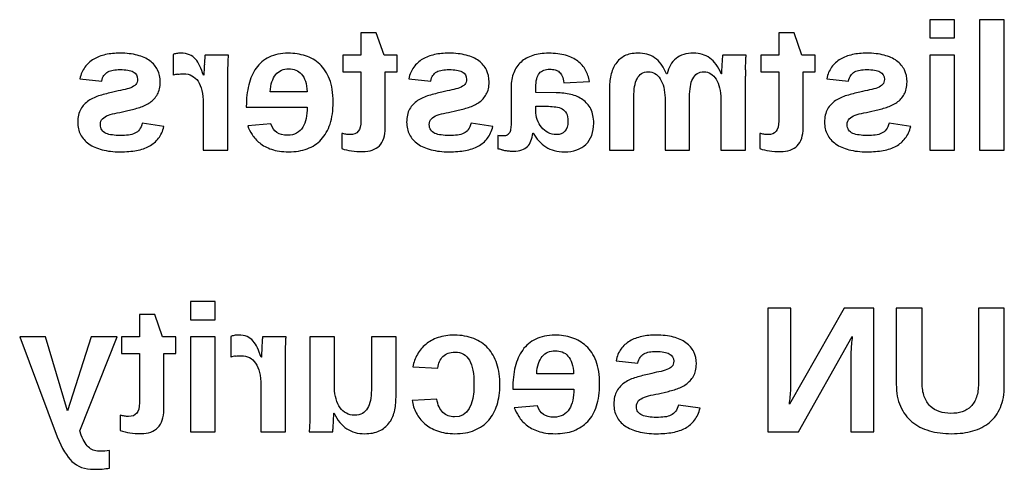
# Model space of a CAD drawing. Header units: millimetres. Extents: x 0 to 290, y 0 to 205.
# Drawn here: x 202.23 to 250, y 49.87 to 71.67 of the extents above; entities that cross this region are included whole.
import ezdxf

# ---------------------------------------------------------------- set-up
doc = ezdxf.new("R2010")
doc.units = ezdxf.units.MM
doc.layers.get('0').update_dxf_attribs({"linetype": 'CONTINUOUS', "true_color": 0x000000})

msp = doc.modelspace()

# ---------------------------------------------------------------- linework, layer by layer
for p, q in [((247.58, 71.667), (246.383, 71.667)), ((246.383, 71.667), (246.383, 70.785)), ((247.58, 70.785), (247.58, 71.667)), ((250, 71.667), (248.803, 71.667)), ((248.803, 71.667), (248.803, 65.347)), ((250, 65.347), (250, 71.667)), ((219.529, 71.036), (218.78, 71.036)), ((218.78, 71.036), (218.78, 69.955)), ((219.904, 69.955), (219.529, 71.036)), ((239.805, 71.036), (239.056, 71.036)), ((239.056, 71.036), (239.056, 69.955)), ((240.18, 69.955), (239.805, 71.036)), ((246.383, 70.785), (247.58, 70.785)), ((209.673, 69.981), (209.673, 68.979)), ((212.36, 69.955), (211.219, 69.955)), ((218.78, 69.955), (217.906, 69.955)), ((217.906, 69.955), (217.906, 69.146)), ((220.547, 69.955), (219.904, 69.955)), ((220.547, 69.146), (220.547, 69.955)), ((237.476, 69.955), (236.335, 69.955)), ((239.056, 69.955), (238.182, 69.955)), ((238.182, 69.955), (238.182, 69.146)), ((240.823, 69.955), (240.18, 69.955)), ((240.823, 69.146), (240.823, 69.955)), ((247.58, 69.955), (246.383, 69.955)), ((246.383, 69.955), (246.383, 65.347)), ((247.58, 65.347), (247.58, 69.955)), ((205.148, 68.8), (206.208, 68.69)), ((211.164, 68.971), (211.147, 68.971)), ((212.326, 65.347), (212.326, 68.873)), ((217.906, 69.146), (218.78, 69.146)), ((218.78, 69.146), (218.78, 66.752)), ((219.963, 66.428), (219.963, 69.146)), ((219.963, 69.146), (220.547, 69.146)), ((221.107, 68.8), (222.168, 68.69)), ((233.639, 69.039), (233.614, 69.039)), ((236.28, 69.039), (236.263, 69.039)), ((237.442, 65.347), (237.442, 68.924)), ((238.182, 69.146), (239.056, 69.146)), ((239.056, 69.146), (239.056, 66.752)), ((240.239, 66.428), (240.239, 69.146)), ((240.239, 69.146), (240.823, 69.146)), ((241.383, 68.8), (242.444, 68.69)), ((226.071, 68.387), (226.071, 66.709)), ((227.267, 68.141), (227.267, 68.375)), ((228.621, 68.613), (229.869, 68.672)), ((216.17, 68.171), (214.381, 68.171)), ((228.26, 68.124), (227.267, 68.141)), ((230.837, 68.273), (230.837, 65.347)), ((232.026, 65.347), (232.026, 67.932)), ((233.541, 67.872), (233.541, 65.347)), ((234.73, 65.347), (234.73, 67.932)), ((211.129, 67.609), (211.129, 65.347)), ((213.222, 67.455), (213.222, 67.421)), ((213.222, 67.421), (216.178, 67.421)), ((227.267, 67.481), (227.88, 67.472)), ((227.267, 67.246), (227.267, 67.481)), ((236.245, 67.817), (236.245, 65.347)), ((209.227, 66.497), (208.176, 66.654)), ((214.419, 66.612), (213.291, 66.514)), ((225.187, 66.497), (224.135, 66.654)), ((245.462, 66.497), (244.411, 66.654)), ((217.855, 66.156), (217.855, 65.415)), ((225.428, 66.054), (225.428, 65.406)), ((227.118, 66.169), (227.144, 66.169)), ((238.131, 66.156), (238.131, 65.415)), ((211.129, 65.347), (212.326, 65.347)), ((230.837, 65.347), (232.026, 65.347)), ((233.541, 65.347), (234.73, 65.347)), ((236.245, 65.347), (237.442, 65.347)), ((246.383, 65.347), (247.58, 65.347)), ((248.803, 65.347), (250, 65.347)), ((211.718, 58), (210.521, 58)), ((210.521, 58), (210.521, 57.118)), ((211.718, 57.118), (211.718, 58)), ((208.783, 57.37), (208.034, 57.37)), ((208.034, 57.37), (208.034, 56.288)), ((209.158, 56.288), (208.783, 57.37)), ((239.65, 57.68), (238.534, 57.68)), ((238.534, 57.68), (238.534, 51.68)), ((242.227, 57.68), (239.574, 53.022)), ((239.65, 54.193), (239.65, 57.68)), ((243.662, 57.68), (242.227, 57.68)), ((243.662, 51.68), (243.662, 57.68)), ((246.014, 57.68), (244.758, 57.68)), ((244.758, 57.68), (244.758, 53.993)), ((246.014, 54.07), (246.014, 57.68)), ((250, 57.68), (248.744, 57.68)), ((248.744, 57.68), (248.744, 54.027)), ((250, 53.929), (250, 57.68)), ((210.521, 57.118), (211.718, 57.118)), ((203.478, 56.288), (202.226, 56.288)), ((202.226, 56.288), (204.048, 51.437)), ((204.542, 52.706), (203.478, 56.288)), ((205.696, 56.288), (204.542, 52.706)), ((205.138, 51.727), (206.961, 56.288)), ((206.961, 56.288), (205.696, 56.288)), ((208.034, 56.288), (207.16, 56.288)), ((207.16, 56.288), (207.16, 55.479)), ((209.801, 56.288), (209.158, 56.288)), ((209.801, 55.479), (209.801, 56.288)), ((211.718, 56.288), (210.521, 56.288)), ((210.521, 56.288), (210.521, 51.68)), ((211.718, 51.68), (211.718, 56.288)), ((212.466, 56.314), (212.466, 55.312)), ((215.153, 56.288), (214.012, 56.288)), ((217.504, 56.288), (216.308, 56.288)), ((216.308, 56.288), (216.308, 52.71)), ((217.504, 53.818), (217.504, 56.288)), ((219.289, 56.288), (219.289, 53.703)), ((220.485, 56.288), (219.289, 56.288)), ((220.485, 53.362), (220.485, 56.288)), ((240.008, 51.68), (242.622, 56.301)), ((207.16, 55.479), (208.034, 55.479)), ((208.034, 55.479), (208.034, 53.086)), ((209.217, 52.762), (209.217, 55.479)), ((209.217, 55.479), (209.801, 55.479)), ((213.957, 55.304), (213.94, 55.304)), ((215.119, 51.68), (215.119, 55.206)), ((231.16, 55.134), (232.221, 55.023)), ((242.546, 55.219), (242.546, 51.68)), ((221.305, 54.836), (222.51, 54.776)), ((229.101, 54.504), (227.312, 54.504)), ((213.922, 53.942), (213.922, 51.68)), ((226.153, 53.789), (226.153, 53.754)), ((226.153, 53.754), (229.109, 53.754)), ((222.472, 53.268), (221.271, 53.213)), ((217.466, 52.596), (217.487, 52.596)), ((227.35, 52.946), (226.222, 52.847)), ((235.24, 52.83), (234.188, 52.987)), ((207.109, 52.49), (207.109, 51.749)), ((205.215, 51.523), (205.138, 51.727)), ((210.521, 51.68), (211.718, 51.68)), ((213.922, 51.68), (215.119, 51.68)), ((216.274, 51.68), (217.414, 51.68)), ((238.534, 51.68), (240.008, 51.68)), ((242.546, 51.68), (243.662, 51.68)), ((206.577, 49.926), (206.577, 50.778))]:
    msp.add_line(p, q)
for centre, radius, start, end in [((251.869, 67.146), 40.753, 176.2964, 176.6836), ((229.256, 68.45), 18.101, 176.6638, 177.6015), ((250.907, 68.612), 14.636, 176.3566, 177.4264), ((210.633, 64.641), 4.443, 99.4193, 102.4732), ((261.064, 68.92), 23.622, 179.2462, 179.9899), ((217.993, 34.433), 31.853, 76.1479, 76.5017), ((226.064, 67.16), 1.854, 256.1081, 261.4706), ((254.663, 53.479), 40.753, 176.2964, 176.6836), ((265.024, 53.853), 22.535, 173.7638, 174.7223), ((232.049, 54.783), 18.101, 176.6638, 177.6015), ((213.426, 50.974), 4.443, 99.4193, 102.4732), ((141.131, 55.81), 76.406, 357.21232, 357.41678)]:
    msp.add_arc(centre, radius, start, end)
for points in [[(205.816, 69.753), (205.646, 69.652), (205.503, 69.523), (205.388, 69.367)], [(206.396, 69.974), (206.18, 69.927), (205.986, 69.854), (205.816, 69.753)], [(207.094, 70.044), (206.844, 70.044), (206.611, 70.021), (206.396, 69.974)], [(207.931, 69.948), (207.688, 70.012), (207.409, 70.044), (207.094, 70.044)], [(208.542, 69.671), (208.377, 69.792), (208.173, 69.885), (207.931, 69.948)], [(209.832, 70.025), (209.763, 70.012), (209.71, 69.998), (209.673, 69.981)], [(210.044, 70.044), (209.972, 70.044), (209.902, 70.038), (209.832, 70.025)], [(210.465, 69.969), (210.351, 70.019), (210.211, 70.044), (210.044, 70.044)], [(210.757, 69.756), (210.676, 69.849), (210.579, 69.92), (210.465, 69.969)], [(210.967, 69.42), (210.908, 69.552), (210.838, 69.664), (210.757, 69.756)], [(211.219, 69.955), (211.213, 69.921), (211.207, 69.862), (211.202, 69.778)], [(212.337, 69.505), (212.341, 69.606), (212.345, 69.697), (212.347, 69.778)], [(212.347, 69.778), (212.35, 69.859), (212.354, 69.918), (212.36, 69.955)], [(214.332, 69.85), (214.075, 69.724), (213.865, 69.547), (213.7, 69.32)], [(215.262, 70.04), (214.899, 70.04), (214.589, 69.977), (214.332, 69.85)], [(216.089, 69.916), (215.828, 69.999), (215.552, 70.04), (215.262, 70.04)], [(216.781, 69.514), (216.58, 69.7), (216.35, 69.834), (216.089, 69.916)], [(221.775, 69.753), (221.605, 69.652), (221.462, 69.523), (221.347, 69.367)], [(222.355, 69.974), (222.139, 69.927), (221.945, 69.854), (221.775, 69.753)], [(223.053, 70.044), (222.803, 70.044), (222.571, 70.021), (222.355, 69.974)], [(223.89, 69.948), (223.647, 70.012), (223.368, 70.044), (223.053, 70.044)], [(224.501, 69.671), (224.336, 69.792), (224.132, 69.885), (223.89, 69.948)], [(227.122, 69.934), (226.898, 69.863), (226.708, 69.757), (226.552, 69.616)], [(227.889, 70.04), (227.602, 70.04), (227.346, 70.004), (227.122, 69.934)], [(228.713, 69.94), (228.479, 70.006), (228.204, 70.04), (227.889, 70.04)], [(229.305, 69.657), (229.144, 69.779), (228.947, 69.873), (228.713, 69.94)], [(231.576, 69.908), (231.401, 69.817), (231.26, 69.693), (231.15, 69.533)], [(232.217, 70.044), (231.964, 70.044), (231.75, 69.999), (231.576, 69.908)], [(232.658, 69.993), (232.523, 70.027), (232.376, 70.044), (232.217, 70.044)], [(233.032, 69.825), (232.917, 69.903), (232.792, 69.959), (232.658, 69.993)], [(233.347, 69.516), (233.252, 69.644), (233.147, 69.747), (233.032, 69.825)], [(234.072, 69.786), (233.857, 69.615), (233.713, 69.366), (233.639, 69.039)], [(234.921, 70.044), (234.569, 70.044), (234.286, 69.958), (234.072, 69.786)], [(235.711, 69.805), (235.491, 69.964), (235.227, 70.044), (234.921, 70.044)], [(236.263, 69.039), (236.115, 69.391), (235.931, 69.646), (235.711, 69.805)], [(236.318, 69.791), (236.312, 69.716), (236.307, 69.633), (236.301, 69.542)], [(236.335, 69.955), (236.329, 69.921), (236.323, 69.866), (236.318, 69.791)], [(237.453, 69.531), (237.457, 69.626), (237.461, 69.712), (237.463, 69.787)], [(237.463, 69.787), (237.466, 69.862), (237.47, 69.918), (237.476, 69.955)], [(242.051, 69.753), (241.881, 69.652), (241.738, 69.523), (241.623, 69.367)], [(242.631, 69.974), (242.415, 69.927), (242.221, 69.854), (242.051, 69.753)], [(243.329, 70.044), (243.079, 70.044), (242.847, 70.021), (242.631, 69.974)], [(244.166, 69.948), (243.923, 70.012), (243.644, 70.044), (243.329, 70.044)], [(244.777, 69.671), (244.612, 69.792), (244.408, 69.885), (244.166, 69.948)], [(205.388, 69.367), (205.274, 69.211), (205.193, 69.022), (205.148, 68.8)], [(208.917, 69.232), (208.832, 69.404), (208.707, 69.551), (208.542, 69.671)], [(211.147, 68.971), (211.087, 69.138), (211.027, 69.288), (210.967, 69.42)], [(212.328, 69.188), (212.329, 69.299), (212.332, 69.405), (212.337, 69.505)], [(213.7, 69.32), (213.536, 69.093), (213.415, 68.821), (213.338, 68.504)], [(214.649, 69.007), (214.806, 69.193), (215.016, 69.286), (215.28, 69.286)], [(215.28, 69.286), (215.401, 69.286), (215.516, 69.265), (215.622, 69.224)], [(217.258, 68.783), (217.14, 69.084), (216.981, 69.328), (216.781, 69.514)], [(221.347, 69.367), (221.233, 69.211), (221.152, 69.022), (221.107, 68.8)], [(224.876, 69.232), (224.791, 69.404), (224.666, 69.551), (224.501, 69.671)], [(226.552, 69.616), (226.396, 69.476), (226.277, 69.303), (226.194, 69.099)], [(229.682, 69.224), (229.591, 69.391), (229.465, 69.535), (229.305, 69.657)], [(231.15, 69.533), (231.041, 69.374), (230.961, 69.187), (230.912, 68.971)], [(233.614, 69.039), (233.531, 69.229), (233.443, 69.388), (233.347, 69.516)], [(237.444, 69.23), (237.445, 69.335), (237.448, 69.436), (237.453, 69.531)], [(241.623, 69.367), (241.509, 69.211), (241.428, 69.022), (241.383, 68.8)], [(245.152, 69.232), (245.067, 69.404), (244.942, 69.551), (244.777, 69.671)], [(206.208, 68.69), (206.228, 68.801), (206.264, 68.893), (206.315, 68.965)], [(206.315, 68.965), (206.366, 69.037), (206.429, 69.094), (206.504, 69.137)], [(206.504, 69.137), (206.58, 69.18), (206.667, 69.209), (206.766, 69.224)], [(206.766, 69.224), (206.865, 69.24), (206.974, 69.248), (207.094, 69.248)], [(207.094, 69.248), (207.378, 69.248), (207.591, 69.212), (207.733, 69.139)], [(207.733, 69.139), (207.875, 69.066), (207.946, 68.945), (207.946, 68.775)], [(209.044, 68.647), (209.044, 68.866), (209.002, 69.061), (208.917, 69.232)], [(209.905, 69.024), (209.983, 69.037), (210.076, 69.043), (210.184, 69.043)], [(210.184, 69.043), (210.482, 69.043), (210.715, 68.923), (210.88, 68.682)], [(211.17, 69.207), (211.166, 69.11), (211.164, 69.031), (211.164, 68.971)], [(212.326, 68.873), (212.326, 68.972), (212.327, 69.077), (212.328, 69.188)], [(214.381, 68.171), (214.404, 68.543), (214.493, 68.821), (214.649, 69.007)], [(215.622, 69.224), (215.729, 69.183), (215.821, 69.118), (215.899, 69.029)], [(215.899, 69.029), (215.977, 68.939), (216.041, 68.823), (216.089, 68.681)], [(222.168, 68.69), (222.187, 68.801), (222.223, 68.893), (222.274, 68.965)], [(222.274, 68.965), (222.325, 69.037), (222.388, 69.094), (222.463, 69.137)], [(222.463, 69.137), (222.539, 69.18), (222.626, 69.209), (222.725, 69.224)], [(222.725, 69.224), (222.824, 69.24), (222.933, 69.248), (223.053, 69.248)], [(223.053, 69.248), (223.337, 69.248), (223.55, 69.212), (223.692, 69.139)], [(223.692, 69.139), (223.834, 69.066), (223.905, 68.945), (223.905, 68.775)], [(225.004, 68.647), (225.004, 68.866), (224.961, 69.061), (224.876, 69.232)], [(226.194, 69.099), (226.112, 68.894), (226.071, 68.657), (226.071, 68.387)], [(227.312, 68.795), (227.341, 68.907), (227.385, 68.998), (227.441, 69.069)], [(227.441, 69.069), (227.498, 69.14), (227.569, 69.19), (227.653, 69.22)], [(227.653, 69.22), (227.736, 69.25), (227.832, 69.265), (227.94, 69.265)], [(227.94, 69.265), (228.039, 69.265), (228.128, 69.255), (228.206, 69.235)], [(228.206, 69.235), (228.284, 69.215), (228.351, 69.18), (228.408, 69.13)], [(228.408, 69.13), (228.465, 69.081), (228.511, 69.014), (228.547, 68.931)], [(228.547, 68.931), (228.582, 68.847), (228.607, 68.741), (228.621, 68.613)], [(229.869, 68.672), (229.835, 68.874), (229.773, 69.058), (229.682, 69.224)], [(230.912, 68.971), (230.862, 68.755), (230.837, 68.522), (230.837, 68.273)], [(232.062, 68.424), (232.086, 68.572), (232.126, 68.7), (232.181, 68.807)], [(232.181, 68.807), (232.236, 68.913), (232.308, 68.997), (232.398, 69.056)], [(232.398, 69.056), (232.488, 69.116), (232.596, 69.146), (232.724, 69.146)], [(232.724, 69.146), (232.843, 69.146), (232.951, 69.115), (233.05, 69.054)], [(233.05, 69.054), (233.148, 68.993), (233.233, 68.907), (233.305, 68.795)], [(234.766, 68.424), (234.79, 68.572), (234.83, 68.7), (234.885, 68.807)], [(234.885, 68.807), (234.94, 68.913), (235.013, 68.997), (235.102, 69.056)], [(235.102, 69.056), (235.192, 69.116), (235.3, 69.146), (235.428, 69.146)], [(235.428, 69.146), (235.55, 69.146), (235.66, 69.114), (235.76, 69.05)], [(235.76, 69.05), (235.859, 68.986), (235.945, 68.895), (236.018, 68.777)], [(236.286, 69.269), (236.282, 69.178), (236.28, 69.101), (236.28, 69.039)], [(242.444, 68.69), (242.463, 68.801), (242.499, 68.893), (242.55, 68.965)], [(242.55, 68.965), (242.601, 69.037), (242.664, 69.094), (242.739, 69.137)], [(242.739, 69.137), (242.815, 69.18), (242.902, 69.209), (243.001, 69.224)], [(243.001, 69.224), (243.1, 69.24), (243.209, 69.248), (243.329, 69.248)], [(243.329, 69.248), (243.613, 69.248), (243.826, 69.212), (243.968, 69.139)], [(243.968, 69.139), (244.11, 69.066), (244.181, 68.945), (244.181, 68.775)], [(245.28, 68.647), (245.28, 68.866), (245.237, 69.061), (245.152, 69.232)], [(207.611, 68.368), (207.505, 68.327), (207.378, 68.292), (207.232, 68.262)], [(207.858, 68.524), (207.8, 68.461), (207.718, 68.41), (207.611, 68.368)], [(207.946, 68.775), (207.946, 68.67), (207.917, 68.586), (207.858, 68.524)], [(208.908, 68.049), (208.999, 68.206), (209.044, 68.406), (209.044, 68.647)], [(210.88, 68.682), (211.046, 68.44), (211.129, 68.083), (211.129, 67.609)], [(213.338, 68.504), (213.261, 68.188), (213.222, 67.838), (213.222, 67.455)], [(216.089, 68.681), (216.137, 68.539), (216.164, 68.369), (216.17, 68.171)], [(217.435, 67.672), (217.435, 68.112), (217.376, 68.483), (217.258, 68.783)], [(223.57, 68.368), (223.464, 68.327), (223.337, 68.292), (223.191, 68.262)], [(223.818, 68.524), (223.759, 68.461), (223.677, 68.41), (223.57, 68.368)], [(223.905, 68.775), (223.905, 68.67), (223.876, 68.586), (223.818, 68.524)], [(224.867, 68.049), (224.958, 68.206), (225.004, 68.406), (225.004, 68.647)], [(227.267, 68.375), (227.267, 68.543), (227.282, 68.683), (227.312, 68.795)], [(232.026, 67.932), (232.026, 68.111), (232.038, 68.275), (232.062, 68.424)], [(233.305, 68.795), (233.377, 68.683), (233.433, 68.548), (233.473, 68.392)], [(233.473, 68.392), (233.513, 68.236), (233.536, 68.062), (233.541, 67.872)], [(234.73, 67.932), (234.73, 68.111), (234.742, 68.275), (234.766, 68.424)], [(236.018, 68.777), (236.09, 68.66), (236.146, 68.519), (236.186, 68.356)], [(236.186, 68.356), (236.226, 68.192), (236.245, 68.013), (236.245, 67.817)], [(243.846, 68.368), (243.74, 68.327), (243.613, 68.292), (243.467, 68.262)], [(244.094, 68.524), (244.035, 68.461), (243.953, 68.41), (243.846, 68.368)], [(244.181, 68.775), (244.181, 68.67), (244.152, 68.586), (244.094, 68.524)], [(245.143, 68.049), (245.234, 68.206), (245.28, 68.406), (245.28, 68.647)], [(206.125, 67.993), (205.919, 67.932), (205.736, 67.849), (205.575, 67.742)], [(206.753, 68.153), (206.54, 68.108), (206.33, 68.054), (206.125, 67.993)], [(207.232, 68.262), (207.086, 68.232), (206.926, 68.196), (206.753, 68.153)], [(208.55, 67.66), (208.698, 67.762), (208.817, 67.892), (208.908, 68.049)], [(222.084, 67.993), (221.878, 67.932), (221.695, 67.849), (221.534, 67.742)], [(222.712, 68.153), (222.499, 68.108), (222.29, 68.054), (222.084, 67.993)], [(223.191, 68.262), (223.045, 68.232), (222.885, 68.196), (222.712, 68.153)], [(224.509, 67.66), (224.657, 67.762), (224.776, 67.892), (224.867, 68.049)], [(228.966, 68.041), (228.744, 68.093), (228.509, 68.121), (228.26, 68.124)], [(229.545, 67.789), (229.38, 67.905), (229.187, 67.988), (228.966, 68.041)], [(242.36, 67.993), (242.154, 67.932), (241.971, 67.849), (241.81, 67.742)], [(242.988, 68.153), (242.775, 68.108), (242.565, 68.054), (242.36, 67.993)], [(243.467, 68.262), (243.321, 68.232), (243.161, 68.196), (242.988, 68.153)], [(244.785, 67.66), (244.933, 67.762), (245.052, 67.892), (245.143, 68.049)], [(205.575, 67.742), (205.415, 67.636), (205.286, 67.499), (205.188, 67.332)], [(207.477, 67.263), (207.67, 67.306), (207.861, 67.357), (208.048, 67.417)], [(208.048, 67.417), (208.235, 67.477), (208.403, 67.557), (208.55, 67.66)], [(216.178, 67.421), (216.178, 67.228), (216.161, 67.048), (216.127, 66.882)], [(217.286, 66.61), (217.385, 66.912), (217.435, 67.266), (217.435, 67.672)], [(221.534, 67.742), (221.374, 67.636), (221.245, 67.499), (221.147, 67.332)], [(223.436, 67.263), (223.629, 67.306), (223.82, 67.357), (224.007, 67.417)], [(224.007, 67.417), (224.195, 67.477), (224.362, 67.557), (224.509, 67.66)], [(227.88, 67.472), (228.008, 67.466), (228.129, 67.456), (228.244, 67.44)], [(228.244, 67.44), (228.359, 67.424), (228.46, 67.392), (228.547, 67.342)], [(229.935, 67.338), (229.84, 67.524), (229.71, 67.674), (229.545, 67.789)], [(241.81, 67.742), (241.65, 67.636), (241.521, 67.499), (241.423, 67.332)], [(243.712, 67.263), (243.905, 67.306), (244.096, 67.357), (244.283, 67.417)], [(244.283, 67.417), (244.47, 67.477), (244.638, 67.557), (244.785, 67.66)], [(205.188, 67.332), (205.09, 67.164), (205.041, 66.951), (205.041, 66.693)], [(206.244, 66.865), (206.314, 66.935), (206.409, 66.992), (206.529, 67.036)], [(206.529, 67.036), (206.65, 67.08), (206.792, 67.118), (206.955, 67.151)], [(206.955, 67.151), (207.118, 67.183), (207.292, 67.221), (207.477, 67.263)], [(221.147, 67.332), (221.049, 67.164), (221.001, 66.951), (221.001, 66.693)], [(222.203, 66.865), (222.273, 66.935), (222.368, 66.992), (222.489, 67.036)], [(222.489, 67.036), (222.609, 67.08), (222.751, 67.118), (222.914, 67.151)], [(222.914, 67.151), (223.077, 67.183), (223.251, 67.221), (223.436, 67.263)], [(227.339, 66.821), (227.291, 66.96), (227.267, 67.101), (227.267, 67.246)], [(228.547, 67.342), (228.633, 67.292), (228.702, 67.22), (228.753, 67.127)], [(228.753, 67.127), (228.804, 67.033), (228.83, 66.905), (228.83, 66.744)], [(230.078, 66.65), (230.078, 66.923), (230.03, 67.152), (229.935, 67.338)], [(241.423, 67.332), (241.325, 67.164), (241.276, 66.951), (241.276, 66.693)], [(242.479, 66.865), (242.549, 66.935), (242.644, 66.992), (242.764, 67.036)], [(242.764, 67.036), (242.885, 67.08), (243.027, 67.118), (243.19, 67.151)], [(243.19, 67.151), (243.353, 67.183), (243.527, 67.221), (243.712, 67.263)], [(205.041, 66.693), (205.041, 66.471), (205.088, 66.273), (205.18, 66.097)], [(206.14, 66.582), (206.14, 66.701), (206.175, 66.795), (206.244, 66.865)], [(206.213, 66.32), (206.164, 66.389), (206.14, 66.477), (206.14, 66.582)], [(208.176, 66.654), (208.142, 66.527), (208.095, 66.423), (208.035, 66.343)], [(208.959, 65.918), (209.078, 66.074), (209.167, 66.267), (209.227, 66.497)], [(213.291, 66.514), (213.342, 66.383), (213.414, 66.244), (213.506, 66.097)], [(214.705, 66.197), (214.571, 66.286), (214.476, 66.425), (214.419, 66.612)], [(215.961, 66.452), (215.884, 66.331), (215.785, 66.236), (215.663, 66.167)], [(216.127, 66.882), (216.093, 66.716), (216.037, 66.572), (215.961, 66.452)], [(216.855, 65.856), (217.043, 66.056), (217.186, 66.307), (217.286, 66.61)], [(218.78, 66.752), (218.78, 66.528), (218.737, 66.363), (218.652, 66.256)], [(219.678, 65.558), (219.868, 65.75), (219.963, 66.04), (219.963, 66.428)], [(221.001, 66.693), (221.001, 66.471), (221.047, 66.273), (221.139, 66.097)], [(222.099, 66.582), (222.099, 66.701), (222.134, 66.795), (222.203, 66.865)], [(222.172, 66.32), (222.123, 66.389), (222.099, 66.477), (222.099, 66.582)], [(224.135, 66.654), (224.101, 66.527), (224.054, 66.423), (223.994, 66.343)], [(224.918, 65.918), (225.037, 66.074), (225.127, 66.267), (225.187, 66.497)], [(226.056, 66.42), (226.046, 66.335), (226.027, 66.263), (226, 66.205)], [(226.071, 66.709), (226.071, 66.602), (226.066, 66.505), (226.056, 66.42)], [(227.542, 66.452), (227.455, 66.559), (227.387, 66.682), (227.339, 66.821)], [(227.859, 66.194), (227.734, 66.26), (227.629, 66.346), (227.542, 66.452)], [(228.83, 66.744), (228.83, 66.525), (228.779, 66.363), (228.679, 66.256)], [(229.98, 66.058), (230.045, 66.231), (230.078, 66.429), (230.078, 66.65)], [(239.056, 66.752), (239.056, 66.528), (239.013, 66.363), (238.928, 66.256)], [(239.954, 65.558), (240.144, 65.75), (240.239, 66.04), (240.239, 66.428)], [(241.276, 66.693), (241.276, 66.471), (241.323, 66.273), (241.415, 66.097)], [(242.375, 66.582), (242.375, 66.701), (242.41, 66.795), (242.479, 66.865)], [(242.448, 66.32), (242.399, 66.389), (242.375, 66.477), (242.375, 66.582)], [(244.411, 66.654), (244.377, 66.527), (244.33, 66.423), (244.27, 66.343)], [(245.194, 65.918), (245.313, 66.074), (245.402, 66.267), (245.462, 66.497)], [(205.18, 66.097), (205.272, 65.92), (205.406, 65.771), (205.582, 65.647)], [(206.415, 66.158), (206.328, 66.197), (206.261, 66.25), (206.213, 66.32)], [(206.722, 66.078), (206.604, 66.093), (206.501, 66.12), (206.415, 66.158)], [(207.103, 66.054), (206.966, 66.054), (206.839, 66.062), (206.722, 66.078)], [(207.504, 66.075), (207.386, 66.061), (207.253, 66.054), (207.103, 66.054)], [(207.813, 66.16), (207.725, 66.117), (207.622, 66.089), (207.504, 66.075)], [(208.035, 66.343), (207.976, 66.264), (207.902, 66.203), (207.813, 66.16)], [(213.506, 66.097), (213.598, 65.949), (213.721, 65.813), (213.874, 65.69)], [(215.22, 66.062), (215.01, 66.062), (214.838, 66.107), (214.705, 66.197)], [(215.663, 66.167), (215.541, 66.097), (215.393, 66.062), (215.22, 66.062)], [(218.056, 66.113), (217.996, 66.125), (217.929, 66.139), (217.855, 66.156)], [(218.255, 66.096), (218.182, 66.096), (218.115, 66.102), (218.056, 66.113)], [(218.652, 66.256), (218.567, 66.149), (218.435, 66.096), (218.255, 66.096)], [(221.139, 66.097), (221.231, 65.92), (221.365, 65.771), (221.541, 65.647)], [(222.374, 66.158), (222.288, 66.197), (222.22, 66.25), (222.172, 66.32)], [(222.681, 66.078), (222.563, 66.093), (222.461, 66.12), (222.374, 66.158)], [(223.062, 66.054), (222.926, 66.054), (222.799, 66.062), (222.681, 66.078)], [(223.463, 66.075), (223.346, 66.061), (223.212, 66.054), (223.062, 66.054)], [(223.773, 66.16), (223.684, 66.117), (223.581, 66.089), (223.463, 66.075)], [(223.994, 66.343), (223.935, 66.264), (223.861, 66.203), (223.773, 66.16)], [(225.691, 66.029), (225.601, 66.029), (225.513, 66.037), (225.428, 66.054)], [(225.885, 66.073), (225.836, 66.043), (225.771, 66.029), (225.691, 66.029)], [(226, 66.205), (225.973, 66.147), (225.934, 66.103), (225.885, 66.073)], [(226.86, 65.517), (227.003, 65.665), (227.089, 65.882), (227.118, 66.169)], [(227.144, 66.169), (227.302, 65.882), (227.506, 65.659), (227.754, 65.5)], [(228.276, 66.096), (228.123, 66.096), (227.984, 66.129), (227.859, 66.194)], [(228.679, 66.256), (228.578, 66.149), (228.444, 66.096), (228.276, 66.096)], [(229.699, 65.622), (229.82, 65.74), (229.914, 65.885), (229.98, 66.058)], [(238.332, 66.113), (238.272, 66.125), (238.205, 66.139), (238.131, 66.156)], [(238.531, 66.096), (238.458, 66.096), (238.391, 66.102), (238.332, 66.113)], [(238.928, 66.256), (238.843, 66.149), (238.711, 66.096), (238.531, 66.096)], [(241.415, 66.097), (241.507, 65.92), (241.641, 65.771), (241.817, 65.647)], [(242.65, 66.158), (242.563, 66.197), (242.496, 66.25), (242.448, 66.32)], [(242.957, 66.078), (242.839, 66.093), (242.737, 66.12), (242.65, 66.158)], [(243.338, 66.054), (243.201, 66.054), (243.074, 66.062), (242.957, 66.078)], [(243.739, 66.075), (243.622, 66.061), (243.488, 66.054), (243.338, 66.054)], [(244.049, 66.16), (243.96, 66.117), (243.857, 66.089), (243.739, 66.075)], [(244.27, 66.343), (244.211, 66.264), (244.137, 66.203), (244.049, 66.16)], [(205.582, 65.647), (205.758, 65.524), (205.973, 65.429), (206.229, 65.362)], [(207.895, 65.326), (208.13, 65.369), (208.337, 65.439), (208.514, 65.537)], [(208.514, 65.537), (208.691, 65.634), (208.839, 65.761), (208.959, 65.918)], [(213.874, 65.69), (214.028, 65.566), (214.219, 65.464), (214.447, 65.383)], [(216.176, 65.409), (216.442, 65.507), (216.668, 65.656), (216.855, 65.856)], [(218.865, 65.27), (219.217, 65.27), (219.488, 65.366), (219.678, 65.558)], [(221.541, 65.647), (221.717, 65.524), (221.933, 65.429), (222.188, 65.362)], [(223.854, 65.326), (224.09, 65.369), (224.296, 65.439), (224.473, 65.537)], [(224.473, 65.537), (224.65, 65.634), (224.799, 65.761), (224.918, 65.918)], [(226.194, 65.296), (226.495, 65.296), (226.717, 65.37), (226.86, 65.517)], [(227.754, 65.5), (228.003, 65.342), (228.304, 65.262), (228.659, 65.262)], [(229.253, 65.354), (229.428, 65.415), (229.577, 65.504), (229.699, 65.622)], [(239.141, 65.27), (239.493, 65.27), (239.764, 65.366), (239.954, 65.558)], [(241.817, 65.647), (241.993, 65.524), (242.208, 65.429), (242.464, 65.362)], [(244.13, 65.326), (244.366, 65.369), (244.572, 65.439), (244.749, 65.537)], [(244.749, 65.537), (244.926, 65.634), (245.074, 65.761), (245.194, 65.918)], [(206.229, 65.362), (206.484, 65.296), (206.776, 65.262), (207.103, 65.262)], [(207.103, 65.262), (207.395, 65.262), (207.659, 65.283), (207.895, 65.326)], [(214.447, 65.383), (214.676, 65.303), (214.953, 65.262), (215.28, 65.262)], [(215.28, 65.262), (215.612, 65.262), (215.911, 65.311), (216.176, 65.409)], [(217.855, 65.415), (218.003, 65.367), (218.159, 65.331), (218.323, 65.307)], [(218.323, 65.307), (218.488, 65.282), (218.668, 65.27), (218.865, 65.27)], [(222.188, 65.362), (222.444, 65.296), (222.735, 65.262), (223.062, 65.262)], [(223.062, 65.262), (223.354, 65.262), (223.618, 65.283), (223.854, 65.326)], [(225.789, 65.326), (225.846, 65.317), (225.906, 65.31), (225.97, 65.305)], [(225.97, 65.305), (226.034, 65.299), (226.109, 65.296), (226.194, 65.296)], [(228.659, 65.262), (228.881, 65.262), (229.079, 65.293), (229.253, 65.354)], [(238.131, 65.415), (238.279, 65.367), (238.435, 65.331), (238.599, 65.307)], [(238.599, 65.307), (238.764, 65.282), (238.944, 65.27), (239.141, 65.27)], [(242.464, 65.362), (242.719, 65.296), (243.011, 65.262), (243.338, 65.262)], [(243.338, 65.262), (243.63, 65.262), (243.894, 65.283), (244.13, 65.326)], [(212.837, 56.377), (212.765, 56.377), (212.695, 56.371), (212.625, 56.358)], [(213.258, 56.303), (213.144, 56.352), (213.004, 56.377), (212.837, 56.377)], [(233.106, 56.377), (232.856, 56.377), (232.624, 56.354), (232.408, 56.307)], [(233.943, 56.282), (233.7, 56.345), (233.421, 56.377), (233.106, 56.377)], [(212.625, 56.358), (212.556, 56.346), (212.503, 56.331), (212.466, 56.314)], [(213.55, 56.09), (213.469, 56.182), (213.372, 56.253), (213.258, 56.303)], [(213.76, 55.753), (213.701, 55.885), (213.631, 55.997), (213.55, 56.09)], [(214.012, 56.288), (214.006, 56.254), (214, 56.195), (213.995, 56.112)], [(215.13, 55.839), (215.134, 55.94), (215.138, 56.031), (215.141, 56.112)], [(215.141, 56.112), (215.143, 56.193), (215.147, 56.252), (215.153, 56.288)], [(221.927, 55.928), (221.76, 55.79), (221.624, 55.628), (221.52, 55.44)], [(222.525, 56.254), (222.294, 56.175), (222.094, 56.066), (221.927, 55.928)], [(223.319, 56.373), (223.022, 56.373), (222.757, 56.334), (222.525, 56.254)], [(224.254, 56.211), (223.981, 56.319), (223.669, 56.373), (223.319, 56.373)], [(224.946, 55.741), (224.759, 55.946), (224.528, 56.103), (224.254, 56.211)], [(227.263, 56.184), (227.006, 56.057), (226.796, 55.88), (226.631, 55.653)], [(228.193, 56.373), (227.83, 56.373), (227.52, 56.31), (227.263, 56.184)], [(229.02, 56.25), (228.759, 56.332), (228.483, 56.373), (228.193, 56.373)], [(229.712, 55.847), (229.511, 56.033), (229.281, 56.167), (229.02, 56.25)], [(231.828, 56.086), (231.658, 55.985), (231.515, 55.857), (231.401, 55.7)], [(232.408, 56.307), (232.192, 56.261), (231.999, 56.187), (231.828, 56.086)], [(234.554, 56.005), (234.389, 56.126), (234.185, 56.218), (233.943, 56.282)], [(234.929, 55.566), (234.844, 55.738), (234.719, 55.884), (234.554, 56.005)], [(242.585, 55.926), (242.573, 55.818), (242.564, 55.702), (242.556, 55.577)], [(213.94, 55.304), (213.88, 55.472), (213.82, 55.622), (213.76, 55.753)], [(213.963, 55.541), (213.959, 55.443), (213.957, 55.364), (213.957, 55.304)], [(215.119, 55.206), (215.119, 55.306), (215.12, 55.411), (215.121, 55.521)], [(215.121, 55.521), (215.122, 55.632), (215.125, 55.738), (215.13, 55.839)], [(221.52, 55.44), (221.416, 55.253), (221.345, 55.051), (221.305, 54.836)], [(222.765, 55.341), (222.902, 55.481), (223.095, 55.552), (223.345, 55.552)], [(223.345, 55.552), (223.666, 55.552), (223.9, 55.42), (224.048, 55.156)], [(225.377, 54.983), (225.277, 55.282), (225.134, 55.535), (224.946, 55.741)], [(226.631, 55.653), (226.467, 55.426), (226.346, 55.154), (226.269, 54.838)], [(227.58, 55.341), (227.737, 55.526), (227.947, 55.619), (228.211, 55.619)], [(228.211, 55.619), (228.332, 55.619), (228.447, 55.599), (228.553, 55.558)], [(228.553, 55.558), (228.66, 55.517), (228.752, 55.452), (228.83, 55.362)], [(230.189, 55.117), (230.071, 55.418), (229.912, 55.661), (229.712, 55.847)], [(231.401, 55.7), (231.286, 55.544), (231.206, 55.355), (231.16, 55.134)], [(232.327, 55.298), (232.378, 55.37), (232.441, 55.428), (232.517, 55.47)], [(232.517, 55.47), (232.592, 55.513), (232.679, 55.542), (232.778, 55.558)], [(232.778, 55.558), (232.877, 55.573), (232.987, 55.581), (233.106, 55.581)], [(233.106, 55.581), (233.39, 55.581), (233.603, 55.545), (233.745, 55.472)], [(233.745, 55.472), (233.887, 55.4), (233.958, 55.278), (233.958, 55.108)], [(235.057, 54.98), (235.057, 55.199), (235.014, 55.394), (234.929, 55.566)], [(242.556, 55.577), (242.549, 55.452), (242.546, 55.333), (242.546, 55.219)], [(212.699, 55.357), (212.777, 55.37), (212.869, 55.377), (212.977, 55.377)], [(212.977, 55.377), (213.275, 55.377), (213.508, 55.256), (213.673, 55.015)], [(213.673, 55.015), (213.839, 54.774), (213.922, 54.416), (213.922, 53.942)], [(222.51, 54.776), (222.544, 55.012), (222.629, 55.2), (222.765, 55.341)], [(224.048, 55.156), (224.195, 54.892), (224.269, 54.508), (224.269, 54.005)], [(225.526, 53.958), (225.526, 54.342), (225.476, 54.683), (225.377, 54.983)], [(227.312, 54.504), (227.335, 54.876), (227.424, 55.155), (227.58, 55.341)], [(228.83, 55.362), (228.908, 55.272), (228.972, 55.157), (229.02, 55.015)], [(229.02, 55.015), (229.068, 54.872), (229.095, 54.702), (229.101, 54.504)], [(230.366, 54.005), (230.366, 54.445), (230.307, 54.816), (230.189, 55.117)], [(232.221, 55.023), (232.241, 55.134), (232.276, 55.226), (232.327, 55.298)], [(233.958, 55.108), (233.958, 55.003), (233.929, 54.919), (233.871, 54.857)], [(234.92, 54.382), (235.011, 54.54), (235.057, 54.739), (235.057, 54.98)], [(226.269, 54.838), (226.192, 54.521), (226.153, 54.172), (226.153, 53.789)], [(232.765, 54.487), (232.552, 54.441), (232.343, 54.388), (232.137, 54.327)], [(233.244, 54.596), (233.098, 54.566), (232.939, 54.53), (232.765, 54.487)], [(233.623, 54.702), (233.517, 54.661), (233.39, 54.625), (233.244, 54.596)], [(233.871, 54.857), (233.812, 54.795), (233.73, 54.743), (233.623, 54.702)], [(224.269, 54.005), (224.269, 52.944), (223.955, 52.413), (223.328, 52.413)], [(230.217, 52.943), (230.316, 53.245), (230.366, 53.599), (230.366, 54.005)], [(231.588, 54.076), (231.427, 53.97), (231.298, 53.833), (231.2, 53.665)], [(232.137, 54.327), (231.931, 54.266), (231.748, 54.182), (231.588, 54.076)], [(234.06, 53.75), (234.248, 53.81), (234.415, 53.891), (234.563, 53.993)], [(234.563, 53.993), (234.71, 54.095), (234.829, 54.225), (234.92, 54.382)], [(239.64, 53.771), (239.647, 53.91), (239.65, 54.051), (239.65, 54.193)], [(244.758, 53.993), (244.758, 53.581), (244.825, 53.224), (244.959, 52.924)], [(246.117, 53.4), (246.048, 53.588), (246.014, 53.811), (246.014, 54.07)], [(248.744, 54.027), (248.744, 53.774), (248.713, 53.556), (248.65, 53.373)], [(217.574, 53.279), (217.528, 53.442), (217.504, 53.622), (217.504, 53.818)], [(219.289, 53.703), (219.289, 53.524), (219.275, 53.36), (219.246, 53.211)], [(225.389, 52.994), (225.48, 53.285), (225.526, 53.607), (225.526, 53.958)], [(229.109, 53.754), (229.109, 53.561), (229.092, 53.382), (229.058, 53.215)], [(231.2, 53.665), (231.103, 53.497), (231.054, 53.284), (231.054, 53.026)], [(232.967, 53.484), (233.13, 53.517), (233.304, 53.554), (233.489, 53.597)], [(233.489, 53.597), (233.683, 53.639), (233.873, 53.691), (234.06, 53.75)], [(239.612, 53.396), (239.623, 53.507), (239.633, 53.632), (239.64, 53.771)], [(249.811, 52.872), (249.937, 53.168), (250, 53.52), (250, 53.929)], [(208.034, 53.086), (208.034, 52.861), (207.991, 52.696), (207.906, 52.589)], [(217.772, 52.858), (217.687, 52.976), (217.621, 53.116), (217.574, 53.279)], [(219.246, 53.211), (219.218, 53.062), (219.171, 52.934), (219.106, 52.828)], [(220.404, 52.664), (220.458, 52.88), (220.485, 53.112), (220.485, 53.362)], [(221.271, 53.213), (221.299, 53.001), (221.364, 52.797), (221.464, 52.603)], [(222.757, 52.628), (222.604, 52.772), (222.509, 52.985), (222.472, 53.268)], [(229.058, 53.215), (229.024, 53.049), (228.968, 52.906), (228.892, 52.785)], [(232.152, 52.915), (232.152, 53.034), (232.187, 53.129), (232.257, 53.198)], [(232.257, 53.198), (232.326, 53.268), (232.421, 53.325), (232.542, 53.369)], [(232.542, 53.369), (232.662, 53.413), (232.804, 53.451), (232.967, 53.484)], [(239.574, 53.022), (239.588, 53.141), (239.601, 53.266), (239.612, 53.396)], [(246.404, 52.936), (246.281, 53.058), (246.185, 53.213), (246.117, 53.4)], [(248.65, 53.373), (248.588, 53.19), (248.499, 53.04), (248.382, 52.922)], [(207.906, 52.589), (207.821, 52.483), (207.689, 52.429), (207.509, 52.429)], [(208.932, 51.891), (209.122, 52.083), (209.217, 52.373), (209.217, 52.762)], [(216.308, 52.71), (216.308, 52.614), (216.307, 52.513), (216.306, 52.406)], [(217.459, 52.366), (217.463, 52.457), (217.466, 52.533), (217.466, 52.596)], [(217.487, 52.596), (217.646, 52.246), (217.849, 51.992), (218.094, 51.834)], [(218.077, 52.585), (217.959, 52.649), (217.857, 52.74), (217.772, 52.858)], [(218.471, 52.49), (218.326, 52.49), (218.195, 52.522), (218.077, 52.585)], [(218.852, 52.579), (218.749, 52.52), (218.622, 52.49), (218.471, 52.49)], [(219.106, 52.828), (219.04, 52.722), (218.956, 52.639), (218.852, 52.579)], [(220.142, 52.104), (220.263, 52.262), (220.35, 52.448), (220.404, 52.664)], [(221.464, 52.603), (221.565, 52.408), (221.702, 52.236), (221.874, 52.087)], [(223.328, 52.413), (223.101, 52.413), (222.911, 52.485), (222.757, 52.628)], [(224.981, 52.246), (225.162, 52.454), (225.298, 52.703), (225.389, 52.994)], [(226.222, 52.847), (226.273, 52.717), (226.345, 52.577), (226.437, 52.43)], [(227.636, 52.53), (227.502, 52.62), (227.407, 52.758), (227.35, 52.946)], [(228.892, 52.785), (228.815, 52.664), (228.716, 52.569), (228.594, 52.5)], [(229.786, 52.189), (229.974, 52.39), (230.117, 52.641), (230.217, 52.943)], [(231.054, 53.026), (231.054, 52.805), (231.1, 52.606), (231.192, 52.43)], [(232.225, 52.653), (232.176, 52.723), (232.152, 52.81), (232.152, 52.915)], [(232.427, 52.492), (232.341, 52.53), (232.273, 52.584), (232.225, 52.653)], [(234.048, 52.677), (233.988, 52.597), (233.914, 52.536), (233.826, 52.493)], [(234.188, 52.987), (234.154, 52.86), (234.107, 52.756), (234.048, 52.677)], [(234.971, 52.251), (235.09, 52.407), (235.18, 52.6), (235.24, 52.83)], [(244.959, 52.924), (245.092, 52.623), (245.278, 52.374), (245.517, 52.176)], [(246.847, 52.666), (246.676, 52.724), (246.528, 52.814), (246.404, 52.936)], [(247.411, 52.579), (247.207, 52.579), (247.019, 52.608), (246.847, 52.666)], [(247.961, 52.662), (247.796, 52.606), (247.613, 52.579), (247.411, 52.579)], [(248.382, 52.922), (248.266, 52.804), (248.125, 52.717), (247.961, 52.662)], [(249.283, 52.146), (249.509, 52.335), (249.685, 52.577), (249.811, 52.872)], [(207.31, 52.447), (207.25, 52.458), (207.183, 52.473), (207.109, 52.49)], [(207.509, 52.429), (207.436, 52.429), (207.369, 52.435), (207.31, 52.447)], [(216.297, 52.104), (216.292, 52.009), (216.288, 51.924), (216.284, 51.848)], [(216.306, 52.406), (216.304, 52.3), (216.301, 52.199), (216.297, 52.104)], [(217.43, 51.844), (217.437, 51.92), (217.442, 52.003), (217.447, 52.094)], [(219.672, 51.731), (219.865, 51.822), (220.021, 51.946), (220.142, 52.104)], [(221.874, 52.087), (222.046, 51.938), (222.254, 51.819), (222.498, 51.729)], [(224.297, 51.766), (224.571, 51.879), (224.799, 52.039), (224.981, 52.246)], [(226.437, 52.43), (226.529, 52.282), (226.652, 52.147), (226.805, 52.023)], [(228.151, 52.396), (227.941, 52.396), (227.769, 52.441), (227.636, 52.53)], [(228.594, 52.5), (228.472, 52.43), (228.324, 52.396), (228.151, 52.396)], [(229.107, 51.742), (229.373, 51.84), (229.599, 51.989), (229.786, 52.189)], [(231.192, 52.43), (231.284, 52.254), (231.418, 52.104), (231.594, 51.981)], [(232.734, 52.411), (232.616, 52.427), (232.514, 52.454), (232.427, 52.492)], [(233.115, 52.388), (232.979, 52.388), (232.852, 52.395), (232.734, 52.411)], [(233.517, 52.408), (233.399, 52.395), (233.265, 52.388), (233.115, 52.388)], [(233.826, 52.493), (233.738, 52.451), (233.634, 52.422), (233.517, 52.408)], [(234.526, 51.87), (234.703, 51.968), (234.852, 52.095), (234.971, 52.251)], [(245.517, 52.176), (245.755, 51.979), (246.038, 51.833), (246.366, 51.738)], [(248.476, 51.729), (248.788, 51.819), (249.057, 51.958), (249.283, 52.146)], [(207.109, 51.749), (207.257, 51.7), (207.413, 51.664), (207.577, 51.64)], [(207.577, 51.64), (207.742, 51.616), (207.922, 51.604), (208.119, 51.604)], [(208.119, 51.604), (208.471, 51.604), (208.742, 51.7), (208.932, 51.891)], [(216.284, 51.848), (216.28, 51.773), (216.277, 51.717), (216.274, 51.68)], [(217.414, 51.68), (217.418, 51.714), (217.423, 51.769), (217.43, 51.844)], [(218.094, 51.834), (218.339, 51.675), (218.631, 51.596), (218.969, 51.596)], [(218.969, 51.596), (219.245, 51.596), (219.479, 51.641), (219.672, 51.731)], [(222.498, 51.729), (222.742, 51.64), (223.021, 51.596), (223.337, 51.596)], [(223.337, 51.596), (223.703, 51.596), (224.023, 51.652), (224.297, 51.766)], [(226.805, 52.023), (226.959, 51.9), (227.15, 51.797), (227.378, 51.717)], [(227.378, 51.717), (227.607, 51.636), (227.884, 51.596), (228.211, 51.596)], [(228.211, 51.596), (228.543, 51.596), (228.842, 51.644), (229.107, 51.742)], [(231.594, 51.981), (231.77, 51.857), (231.986, 51.762), (232.241, 51.696)], [(232.241, 51.696), (232.497, 51.629), (232.788, 51.596), (233.115, 51.596)], [(233.115, 51.596), (233.407, 51.596), (233.671, 51.617), (233.907, 51.659)], [(233.907, 51.659), (234.143, 51.702), (234.349, 51.772), (234.526, 51.87)], [(246.366, 51.738), (246.694, 51.643), (247.053, 51.596), (247.445, 51.596)], [(247.445, 51.596), (247.82, 51.596), (248.163, 51.64), (248.476, 51.729)], [(204.048, 51.437), (204.278, 50.878), (204.517, 50.483), (204.763, 50.25)], [(205.607, 50.91), (205.462, 51.029), (205.332, 51.233), (205.215, 51.523)], [(205.854, 50.782), (205.763, 50.807), (205.681, 50.85), (205.607, 50.91)], [(206.171, 50.743), (206.05, 50.743), (205.944, 50.756), (205.854, 50.782)], [(206.577, 50.778), (206.427, 50.755), (206.291, 50.743), (206.171, 50.743)], [(204.763, 50.25), (205.033, 49.997), (205.387, 49.87), (205.824, 49.87)], [(205.824, 49.87), (206.111, 49.87), (206.362, 49.889), (206.577, 49.926)]]:
    msp.add_open_spline(points, degree=3)

doc.saveas('drawing.dxf')
